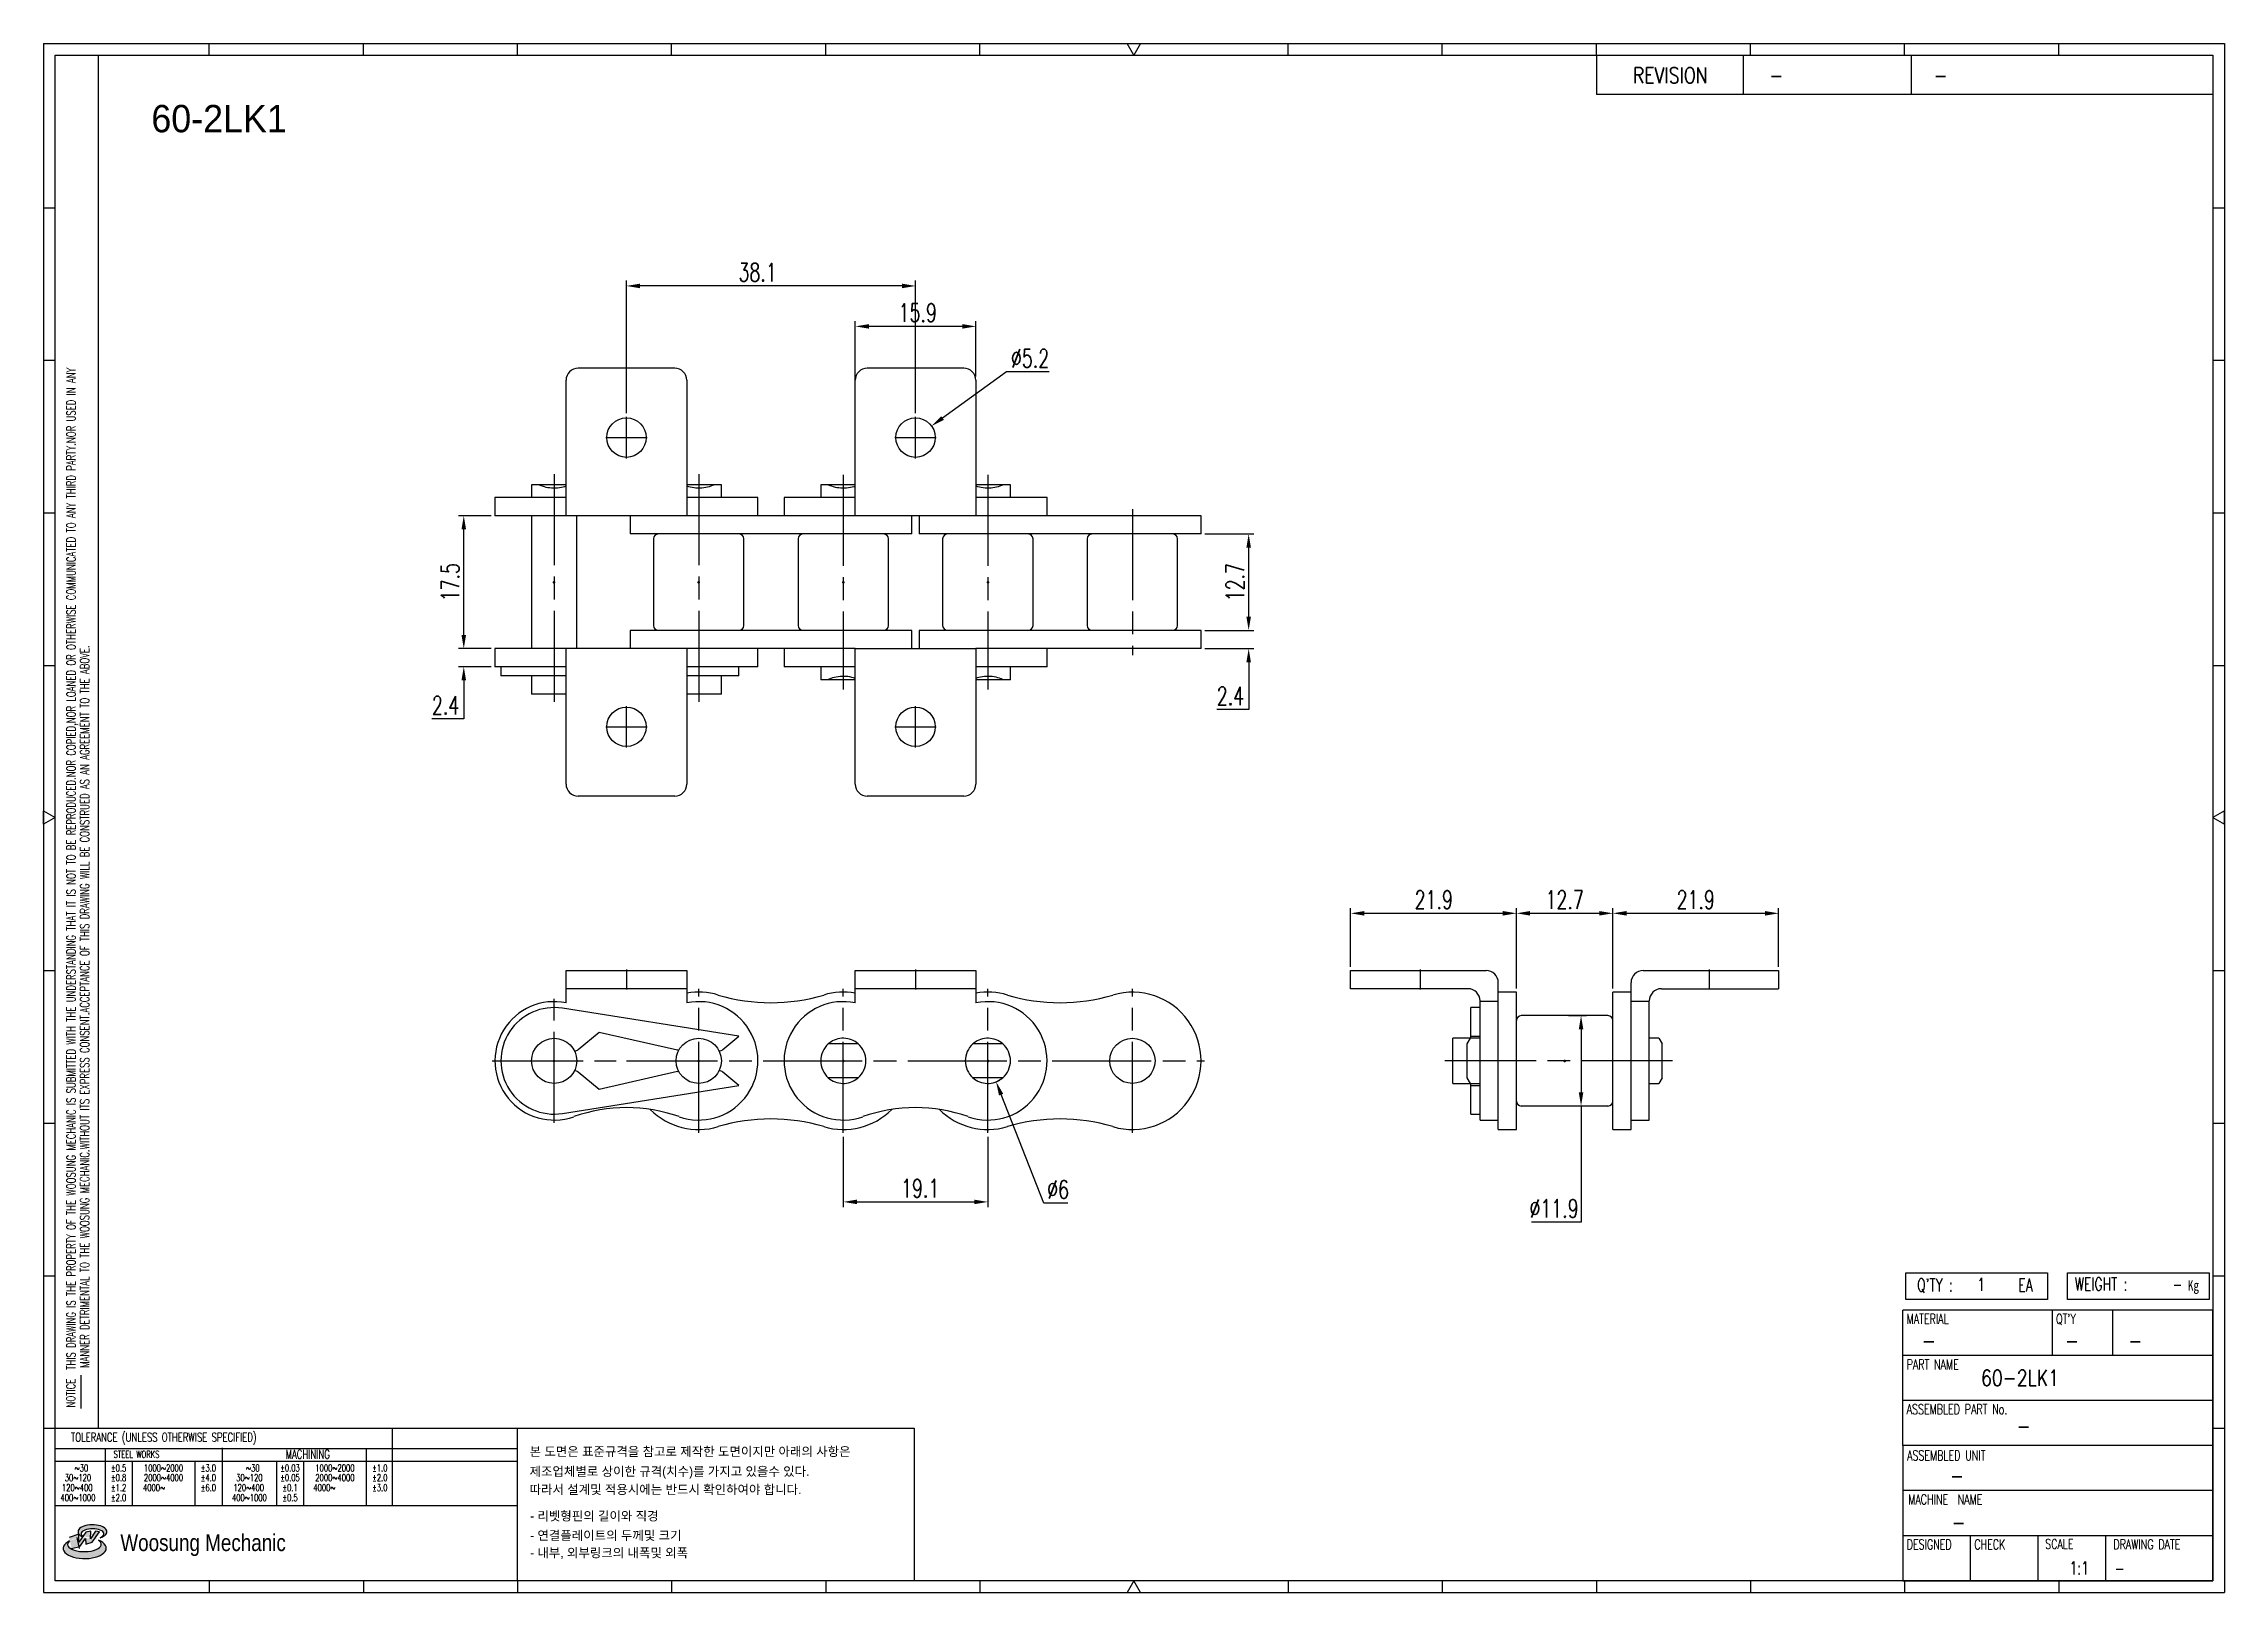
# Model space of a CAD drawing. Header units: millimetres. Extents: x 849 to 1136, y 59 to 263.
import ezdxf
from ezdxf.enums import TextEntityAlignment as Align

# ---------------------------------------------------------------- set-up
doc = ezdxf.new("R2010")
doc.units = ezdxf.units.MM
doc.linetypes.add('AM_ISO08W050', pattern=[18, 12, -1.5, 3, -1.5])
doc.layers.get('Defpoints').update_dxf_attribs({"color": 80})
doc.layers.add('2d ConnectionPoints', color=7, linetype='Continuous', lineweight=50)
doc.layers.add('CL1', color=140, linetype='AM_ISO08W050', lineweight=25)
for name, color, linetype in [('S-DIM', 7, 'Continuous'), ('TITLE', 7, 'Continuous'), ('도면레이아웃', 7, 'Continuous')]:
    doc.layers.add(name, color=color, linetype=linetype)
doc.styles.add('HAN', font='ROMANS.shx', dxfattribs={"width": 0.7, "bigfont": 'whgtxt.shx'})
doc.styles.add('HKD_ST2', font='romans.shx', dxfattribs={"width": 0.7, "height": 4, "bigfont": '@extfont2.shx'})
doc.styles.add('HSG', font='SIMPLEX.shx', dxfattribs={"width": 0.7, "bigfont": 'HSG.shx'})
doc.styles.add('MtXpl_', font='Gulim.ttf')
doc.styles.add('SLDTEXTSTYLE4', font='arial.ttf', dxfattribs={"width": 0.8})
doc.dimstyles.new('AP1', dxfattribs={"dimtxt": 2.4, "dimasz": 1.8, "dimexe": 0.7, "dimexo": 0.5, "dimgap": 0.6, "dimtad": 1, "dimtoh": 1, "dimdec": 1, "dimrnd": 0.01, "dimzin": 9, "dimdsep": 46, "dimtxsty": 'HSG', "dimcen": 0, "dimclrd": 251, "dimclre": 251, "dimclrt": 60, "dimazin": 2, "dimtp": 1, "dimtm": 1, "dimtfac": 0.5, "dimtdec": 1, "dimtofl": 0, "dimtmove": 0, "dimatfit": 3, "dimfxl": 0, "dimtvp": 1, "dimtolj": 2, "dimlwd": -1, "dimlwe": -1, "dimarcsym": 0})

# ---------------------------------------------------------------- blocks, each defined once
blk = doc.blocks.new('MAST')
at = {"layer": '도면레이아웃'}
h = blk.add_hatch(color=10, dxfattribs=at)
h.paths.add_polyline_path([(1.544, 35.177), (1.554, 34.966), (1.779, 35.034), (2.054, 35.422), (1.908, 35.446), (1.728, 35.167), (1.741, 35.439), (1.547, 35.405), (1.292, 35.041), (1.295, 35.33), (0.943, 35.208), (1.03, 34.8), (1.336, 34.885)])
edge = h.paths.add_edge_path()
edge.add_ellipse((1.795, 35.421), major_axis=(-0.53, 0), ratio=0.487785, start_angle=122.36065, end_angle=403.39574)
edge.add_line((1.411, 35.244), (1.419, 35.261))
edge.add_ellipse((1.798, 35.344), major_axis=(-0.423, 0), ratio=0.444396, start_angle=131.58977, end_angle=386.19408, ccw=False)
edge = h.paths.add_edge_path()
edge.add_ellipse((1.512, 34.815), major_axis=(-0.793, 0), ratio=0.480113, start_angle=314.67633, end_angle=590.85213)
edge.add_ellipse((1.501, 34.958), major_axis=(-0.62, 0), ratio=0.43311, start_angle=331.7024, end_angle=574.42495, ccw=False)
at = {"color": 140}
for p, q in [((0, 90.118), (80.15, 90.118)), ((0, 90.118), (0, 33.191)), ((80.15, 90.118), (80.15, 33.191)), ((57.068, 89.693), (57.068, 88.246)), ((62.47, 89.693), (62.47, 88.246)), ((68.635, 89.693), (68.635, 88.246)), ((79.725, 88.246), (57.068, 88.246)), ((68.449, 43.961), (68.449, 44.936)), ((68.449, 44.936), (73.654, 44.936)), ((73.654, 44.936), (73.654, 43.961)), ((74.39, 43.961), (74.39, 44.936)), ((74.39, 44.936), (79.595, 44.936)), ((79.595, 44.936), (79.595, 43.961)), ((68.336, 38.59), (68.336, 43.563)), ((79.725, 43.563), (68.336, 43.563)), ((73.654, 43.961), (68.449, 43.961)), ((73.827, 43.563), (73.827, 41.905)), ((79.595, 43.961), (74.39, 43.961)), ((76.037, 43.563), (76.037, 41.905)), ((79.725, 38.59), (79.725, 43.563)), ((79.725, 41.905), (68.336, 41.905)), ((79.725, 40.248), (68.336, 40.248)), ((68.336, 38.59), (68.336, 33.616)), ((79.725, 38.59), (68.336, 38.59)), ((79.725, 33.616), (79.725, 38.59)), ((79.725, 36.932), (68.336, 36.932)), ((79.725, 35.274), (68.336, 35.274)), ((70.822, 33.616), (70.822, 35.274)), ((73.309, 33.616), (73.309, 35.274)), ((75.796, 33.616), (75.796, 35.274)), ((0, 33.191), (80.15, 33.191)), ((68.336, 33.616), (79.725, 33.616))]:
    blk.add_line(p, q, dxfattribs=at)
for p, q in [((6.089, 89.693), (6.089, 90.118)), ((11.753, 89.693), (11.753, 90.118)), ((17.418, 89.693), (17.418, 90.118)), ((23.082, 89.693), (23.082, 90.118)), ((28.746, 89.693), (28.746, 90.118)), ((34.411, 89.693), (34.411, 90.118)), ((45.739, 89.693), (45.739, 90.118)), ((51.404, 89.693), (51.404, 90.118)), ((57.068, 89.693), (57.068, 90.118)), ((62.732, 89.693), (62.732, 90.118)), ((68.397, 89.693), (68.397, 90.118)), ((74.061, 89.693), (74.061, 90.118)), ((0, 84.085), (0.425, 84.085)), ((79.725, 84.085), (80.15, 84.085)), ((0, 78.478), (0.425, 78.478)), ((79.725, 78.478), (80.15, 78.478)), ((0, 72.87), (0.425, 72.87)), ((79.725, 72.87), (80.15, 72.87)), ((0, 67.262), (0.425, 67.262)), ((79.725, 67.262), (80.15, 67.262)), ((0, 56.047), (0.425, 56.047)), ((79.725, 56.047), (80.15, 56.047)), ((0, 50.439), (0.425, 50.439)), ((79.725, 50.439), (80.15, 50.439)), ((0, 44.832), (0.425, 44.832)), ((79.725, 44.832), (80.15, 44.832)), ((1.377, 39.947), (1.377, 41.174)), ((0, 39.224), (0.425, 39.224)), ((79.725, 39.224), (80.15, 39.224)), ((6.089, 33.616), (6.089, 33.191)), ((11.753, 33.616), (11.753, 33.191)), ((17.418, 33.616), (17.418, 33.191)), ((23.082, 33.616), (23.082, 33.191)), ((28.746, 33.616), (28.746, 33.191)), ((34.411, 33.616), (34.411, 33.191)), ((45.739, 33.616), (45.739, 33.191)), ((51.404, 33.616), (51.404, 33.191)), ((57.068, 33.616), (57.068, 33.191)), ((62.732, 33.616), (62.732, 33.191)), ((68.397, 33.616), (68.397, 33.191)), ((74.061, 33.616), (74.061, 33.191))]:
    blk.add_line(p, q)
at = {"color": 2}
for p, q in [((2.017, 39.224), (2.017, 89.693)), ((0.425, 39.224), (17.418, 39.224)), ((0.425, 38.487), (17.418, 38.487)), ((2.257, 38.487), (2.257, 36.382)), ((6.557, 38.5), (6.557, 36.382)), ((11.857, 38.487), (11.857, 36.382)), ((12.816, 39.224), (12.816, 36.382)), ((17.418, 33.616), (17.418, 39.224)), ((0.425, 38.012), (17.418, 38.012)), ((3.257, 38.012), (3.257, 36.382)), ((5.557, 38.012), (5.557, 36.382)), ((8.557, 38.012), (8.557, 36.382)), ((9.557, 38.026), (9.557, 36.382)), ((0.425, 36.382), (17.418, 36.382))]:
    blk.add_line(p, q, dxfattribs=at)
for points in [[(40.075, 89.693), (39.83, 90.118), (40.32, 90.118)], [(0.425, 61.679), (0, 61.433), (0, 61.924)], [(79.725, 61.679), (80.15, 61.433), (80.15, 61.924)], [(40.075, 33.616), (39.83, 33.191), (40.32, 33.191)]]:
    blk.add_lwpolyline(points, close=True)
at = {"color": 140}
blk.add_lwpolyline([(0.425, 89.693), (79.725, 89.693), (79.725, 33.616), (0.425, 33.616)], close=True, dxfattribs=at)
at = {"layer": '도면레이아웃'}
for p, q in [((1.295, 35.33), (0.943, 35.208)), ((1.547, 35.405), (1.292, 35.041)), ((1.292, 35.041), (1.295, 35.33)), ((1.741, 35.439), (1.547, 35.405)), ((1.908, 35.446), (1.728, 35.167)), ((1.728, 35.167), (1.741, 35.439)), ((1.779, 35.034), (2.054, 35.422)), ((2.054, 35.422), (1.908, 35.446)), ((1.03, 34.8), (1.336, 34.885)), ((1.224, 35.208), (1.311, 34.8)), ((1.224, 35.208), (1.224, 35.208)), ((1.336, 34.885), (1.544, 35.177)), ((1.419, 35.261), (1.411, 35.244)), ((1.544, 35.177), (1.554, 34.966)), ((1.554, 34.966), (1.779, 35.034))]:
    blk.add_line(p, q, dxfattribs=at)
for centre, major_axis, ratio, start_param, end_param in [((1.795, 35.421), (-0.53, 0), 0.487785, 2.135596, 7.040584), ((1.798, 35.344), (-0.423, 0), 0.444396, 2.296675, 6.740358), ((1.512, 34.815), (-0.793, 0), 0.480113, 5.492138, 10.312315), ((1.501, 34.958), (-0.62, 0), 0.43311, 5.789299, 10.025607)]:
    blk.add_ellipse(centre, major_axis=major_axis, ratio=ratio, start_param=start_param, end_param=end_param, dxfattribs=at)
for s, height, style, width, p in [('REVISION', 0.5806, 'HAN', 0.8, (58.415, 88.664)), ('-', 0.581, 'HAN', 0.8, (63.426, 88.664)), ('-', 0.581, 'HAN', 0.8, (69.468, 88.664)), ("Q'TY : ", 0.4746, 'HKD_ST2', 0.7, (68.857, 44.253)), ('1', 0.475, 'HKD_ST2', 0.7, (71.071, 44.275)), ('EA', 0.4746, 'HKD_ST2', 0.7, (72.578, 44.253)), ('WEIGHT : ', 0.4746, 'HKD_ST2', 0.7, (74.65, 44.286)), ('-', 0.581, 'HAN', 0.8, (69.029, 42.157)), ('-', 0.581, 'HAN', 0.8, (74.289, 42.157)), ('-', 0.581, 'HAN', 0.8, (76.623, 42.157)), ('-', 0.581, 'HAN', 0.8, (72.515, 39.013)), ('-', 0.581, 'HAN', 0.8, (70.067, 37.189)), ('-', 0.581, 'HAN', 0.8, (70.126, 35.48)), ('1:1', 0.4746, 'HKD_ST2', 0.7, (74.458, 33.848)), ('-', 0.475, 'HKD_ST2', 0.7, (76.112, 33.837))]:
    blk.add_text(s, height=height, dxfattribs=dict(style=style, width=width)).set_placement(p)
at = {"color": 6, "style": 'HKD_ST2', "width": 0.7}
for s, p in [(' THIS DRAWING IS THE PROPERTY OF THE WOOSUNG MECHANIC IS SUBMITTED WITH THE UNDERSTANDING THAT IT IS NOT TO BE REPRODUCED.NOR COPIED,NOR LOANED OR OTHERWISE COMMUNICATED TO ANY THIRD PARTY.NOR USED IN ANY', (1.173, 41.217)), ('MANNER DETRIMENTAL TO THE WOOSUNG MECHANIC.WITHOUT ITS EXPRESS CONSENT.ACCEPTANCE OF THIS DRAWING WILL BE CONSTRUED AS AN AGREEMENT TO THE ABOVE.', (1.672, 41.447))]:
    blk.add_text(s, height=0.326266, rotation=90, dxfattribs=at).set_placement(p)
at = {"style": 'HKD_ST2', "width": 0.7}
blk.add_text('-', height=0.475, dxfattribs=at).set_placement((78.613, 44.286), align=Align.RIGHT)
at = {"color": 254, "style": 'HKD_ST2', "width": 0.7}
for s, height, p in [('MATERIAL', 0.3651, (68.474, 43.425)), ("QT'Y", 0.3651, (73.965, 43.425)), ('PART NAME', 0.3651, (68.474, 41.756)), ('ASSEMBLED PART No.', 0.36511, (68.474, 40.109)), ('ASSEMBLED UNIT', 0.36511, (68.49, 38.408)), ('MACHINE  NAME', 0.36511, (68.532, 36.794)), ('DESIGNED', 0.3651, (68.474, 35.136)), ('CHECK', 0.3651, (70.961, 35.136)), ('SCALE', 0.3651, (73.566, 35.153)), ('DRAWING DATE', 0.36511, (76.071, 35.141))]:
    blk.add_text(s, height=height, dxfattribs=at).set_placement(p, align=Align.TOP_LEFT)
at = {"style": 'HKD_ST2', "width": 0.7}
blk.add_text('NOTICE', height=0.3263, rotation=90, dxfattribs=at).set_placement((1.163, 39.988))
blk.add_text('TOLERANCE (UNLESS OTHERWISE SPECIFIED)', height=0.32627, dxfattribs=at).set_placement((4.417, 38.896), align=Align.MIDDLE_CENTER)
at = {"color": 4, "style": 'HKD_ST2', "width": 0.7}
for s, height, p in [('%%12630', 0.261, (1.389, 37.762)), ('1000%%1262000', 0.26101, (4.407, 37.762)), ('%%12630', 0.261, (7.689, 37.762)), ('1000%%1262000', 0.26101, (10.707, 37.762)), ('120%%126400', 0.26101, (1.237, 37.045)), ('30%%126120', 0.261, (1.263, 37.411)), ('4000%%126', 0.261, (4.061, 37.045)), ('2000%%1264000', 0.26101, (4.407, 37.411)), ('120%%126400', 0.26101, (7.537, 37.045)), ('30%%126120', 0.261, (7.563, 37.411)), ('4000%%126', 0.261, (10.321, 37.045)), ('2000%%1264000', 0.26101, (10.707, 37.411)), ('400%%1261000', 0.26101, (1.263, 36.67)), ('400%%1261000', 0.26101, (7.563, 36.67))]:
    blk.add_text(s, height=height, dxfattribs=at).set_placement(p, align=Align.MIDDLE_CENTER)
for s, height, p in [('%%P0.5', 0.261, (2.757, 37.762)), ('STEEL WORKS', 0.26101, (3.416, 38.268)), ('%%P3.0', 0.261, (6.057, 37.762)), ('%%P0.03', 0.261, (9.057, 37.762)), ('MACHINING', 0.3263, (9.707, 38.27)), ('%%P1.0', 0.261, (12.357, 37.762)), ('%%P0.8', 0.261, (2.757, 37.411)), ('%%P1.2', 0.261, (2.757, 37.045)), ('%%P4.0', 0.261, (6.057, 37.411)), ('%%P6.0', 0.261, (6.057, 37.045)), ('%%P0.05', 0.261, (9.057, 37.411)), ('%%P0.1', 0.261, (9.057, 37.045)), ('%%P2.0', 0.261, (12.357, 37.411)), ('%%P3.0', 0.261, (12.357, 37.045)), ('%%P2.0', 0.261, (2.757, 36.67)), ('%%P0.5', 0.261, (9.057, 36.67))]:
    blk.add_text(s, height=height, dxfattribs=at).set_placement(p, align=Align.MIDDLE)
at = {"color": 1, "style": 'SLDTEXTSTYLE4', "width": 0.8}
blk.add_text('Woosung Mechanic', height=0.61957, dxfattribs=at).set_placement((2.822, 34.711))
at = {"layer": 'TITLE', "width": 0.8}
blk.add_text('Kg', height=0.3789, dxfattribs=at).set_placement((78.807, 44.286))
blk = doc.blocks.new('*D2')
at = {"layer": 'Defpoints', "color": 0, "transparency": 16777216}
for p in [(1001.28, 185.54), (1007.55, 185.54), (1001.28, 183.14)]:
    blk.add_point(p, dxfattribs=at)
at = {"layer": 'S-DIM', "color": 251, "linetype": 'ByBlock', "transparency": 16777216}
for p, q in [((1007.55, 187.34), (1007.55, 189.14)), ((1001.78, 185.54), (1008.25, 185.54)), ((1001.78, 183.14), (1008.25, 183.14)), ((1007.55, 181.34), (1007.55, 175.1)), ((1007.55, 175.1), (1003.35, 175.1))]:
    blk.add_line(p, q, dxfattribs=at)
at = {"layer": 'S-DIM', "color": 251, "transparency": 16777216}
for points in [[(1007.25, 187.34), (1007.85, 187.34), (1007.55, 185.54)], [(1007.25, 181.34), (1007.85, 181.34), (1007.55, 183.14)]]:
    blk.add_solid(points, dxfattribs=at)
at = {"layer": 'S-DIM', "color": 60, "transparency": 16777216, "insert": (1005.15, 176.9), "char_height": 2.4, "attachment_point": 5, "style": 'HSG'}
blk.add_mtext('\\A2;2.4', dxfattribs=at)
blk = doc.blocks.new('*D3')
at = {"layer": 'Defpoints', "color": 0, "transparency": 16777216}
for p in [(1001.28, 198.24), (1007.55, 198.24), (1001.28, 185.54)]:
    blk.add_point(p, dxfattribs=at)
at = {"layer": 'S-DIM', "color": 251, "linetype": 'ByBlock', "transparency": 16777216}
for p, q in [((1001.78, 198.24), (1008.25, 198.24)), ((1007.55, 187.34), (1007.55, 196.44)), ((1001.78, 185.54), (1008.25, 185.54))]:
    blk.add_line(p, q, dxfattribs=at)
at = {"layer": 'S-DIM', "color": 251, "transparency": 16777216}
for points in [[(1007.25, 196.44), (1007.85, 196.44), (1007.55, 198.24)], [(1007.25, 187.34), (1007.85, 187.34), (1007.55, 185.54)]]:
    blk.add_solid(points, dxfattribs=at)
at = {"layer": 'S-DIM', "color": 60, "transparency": 16777216, "insert": (1005.75, 191.89), "char_height": 2.4, "attachment_point": 5, "rotation": 90, "style": 'HSG'}
blk.add_mtext('\\A2;12.7', dxfattribs=at)
blk = doc.blocks.new('*D4')
at = {"layer": 'Defpoints', "color": 0, "transparency": 16777216}
for p in [(925.55, 230.93), (925.55, 213.67), (963.65, 213.67)]:
    blk.add_point(p, dxfattribs=at)
at = {"layer": 'S-DIM', "color": 251, "linetype": 'ByBlock', "transparency": 16777216}
for p, q in [((925.55, 214.17), (925.55, 231.63)), ((961.85, 230.93), (927.35, 230.93)), ((963.65, 214.17), (963.65, 231.63))]:
    blk.add_line(p, q, dxfattribs=at)
at = {"layer": 'S-DIM', "color": 251, "transparency": 16777216}
for points in [[(927.35, 231.23), (927.35, 230.63), (925.55, 230.93)], [(961.85, 231.23), (961.85, 230.63), (963.65, 230.93)]]:
    blk.add_solid(points, dxfattribs=at)
at = {"layer": 'S-DIM', "color": 60, "transparency": 16777216, "insert": (942.84, 232.73), "char_height": 2.4, "attachment_point": 5, "style": 'HSG'}
blk.add_mtext('\\A2;38.1', dxfattribs=at)
blk = doc.blocks.new('*D5')
at = {"layer": 'Defpoints', "color": 0, "transparency": 16777216}
for p in [(955.7, 225.6), (971.6, 218.5), (955.7, 217.59)]:
    blk.add_point(p, dxfattribs=at)
at = {"layer": 'S-DIM', "color": 251, "linetype": 'ByBlock', "transparency": 16777216}
for p, q in [((955.7, 218.09), (955.7, 226.3)), ((969.8, 225.6), (957.5, 225.6)), ((971.6, 219), (971.6, 226.3))]:
    blk.add_line(p, q, dxfattribs=at)
at = {"layer": 'S-DIM', "color": 251, "transparency": 16777216}
for points in [[(957.5, 225.9), (957.5, 225.3), (955.7, 225.6)], [(969.8, 225.9), (969.8, 225.3), (971.6, 225.6)]]:
    blk.add_solid(points, dxfattribs=at)
at = {"layer": 'S-DIM', "color": 60, "transparency": 16777216, "insert": (963.94, 227.4), "char_height": 2.4, "attachment_point": 5, "style": 'HSG'}
blk.add_mtext('\\A2;15.9', dxfattribs=at)
blk = doc.blocks.new('*D6')
at = {"layer": 'Defpoints', "color": 0, "transparency": 16777216}
for p in [(965.76, 212.47), (961.54, 209.42)]:
    blk.add_point(p, dxfattribs=at)
at = {"layer": 'S-DIM', "color": 251, "linetype": 'ByBlock', "transparency": 16777216}
for p, q in [((975.62, 219.59), (967.22, 213.52)), ((981.26, 219.59), (975.62, 219.59))]:
    blk.add_line(p, q, dxfattribs=at)
at = {"layer": 'S-DIM', "color": 251, "transparency": 16777216}
blk.add_solid([(967.04, 213.76), (967.39, 213.28), (965.76, 212.47)], dxfattribs=at)
at = {"layer": 'S-DIM', "color": 60, "transparency": 16777216, "insert": (978.74, 221.39), "char_height": 2.4, "attachment_point": 5, "style": 'HSG'}
blk.add_mtext('\\A2;∅5.2', dxfattribs=at)
blk = doc.blocks.new('*D7')
at = {"layer": 'Defpoints', "color": 0, "transparency": 16777216}
for p in [(904.12, 183.14), (908.23, 183.14), (908.23, 180.74)]:
    blk.add_point(p, dxfattribs=at)
at = {"layer": 'S-DIM', "color": 251, "linetype": 'ByBlock', "transparency": 16777216}
for p, q in [((904.12, 184.94), (904.12, 186.74)), ((907.73, 183.14), (903.42, 183.14)), ((907.73, 180.74), (903.42, 180.74)), ((904.12, 178.94), (904.12, 173.87)), ((904.12, 173.87), (899.92, 173.87))]:
    blk.add_line(p, q, dxfattribs=at)
at = {"layer": 'S-DIM', "color": 251, "transparency": 16777216}
for points in [[(903.82, 184.94), (904.42, 184.94), (904.12, 183.14)], [(903.82, 178.94), (904.42, 178.94), (904.12, 180.74)]]:
    blk.add_solid(points, dxfattribs=at)
at = {"layer": 'S-DIM', "color": 60, "transparency": 16777216, "insert": (901.72, 175.67), "char_height": 2.4, "attachment_point": 5, "style": 'HSG'}
blk.add_mtext('\\A2;2.4', dxfattribs=at)
blk = doc.blocks.new('*D8')
at = {"layer": 'Defpoints', "color": 0, "transparency": 16777216}
for p in [(904.12, 200.64), (908.23, 200.64), (908.23, 183.14)]:
    blk.add_point(p, dxfattribs=at)
at = {"layer": 'S-DIM', "color": 251, "linetype": 'ByBlock', "transparency": 16777216}
for p, q in [((907.73, 200.64), (903.42, 200.64)), ((904.12, 184.94), (904.12, 198.84)), ((907.73, 183.14), (903.42, 183.14))]:
    blk.add_line(p, q, dxfattribs=at)
at = {"layer": 'S-DIM', "color": 251, "transparency": 16777216}
for points in [[(903.82, 198.84), (904.42, 198.84), (904.12, 200.64)], [(903.82, 184.94), (904.42, 184.94), (904.12, 183.14)]]:
    blk.add_solid(points, dxfattribs=at)
at = {"layer": 'S-DIM', "color": 60, "transparency": 16777216, "insert": (902.32, 191.89), "char_height": 2.4, "attachment_point": 5, "rotation": 90, "style": 'HSG'}
blk.add_mtext('\\A2;17.5', dxfattribs=at)
blk = doc.blocks.new('*D9')
at = {"layer": 'Defpoints', "color": 0, "transparency": 16777216}
for p in [(954.13, 119.31), (973.18, 119.31), (973.18, 110.22)]:
    blk.add_point(p, dxfattribs=at)
at = {"layer": 'S-DIM', "color": 251, "linetype": 'ByBlock', "transparency": 16777216}
for p, q in [((954.13, 118.81), (954.13, 109.52)), ((973.18, 118.81), (973.18, 109.52)), ((955.93, 110.22), (971.38, 110.22))]:
    blk.add_line(p, q, dxfattribs=at)
at = {"layer": 'S-DIM', "color": 251, "transparency": 16777216}
for points in [[(955.93, 110.52), (955.93, 109.92), (954.13, 110.22)], [(971.38, 110.52), (971.38, 109.92), (973.18, 110.22)]]:
    blk.add_solid(points, dxfattribs=at)
at = {"layer": 'S-DIM', "color": 60, "transparency": 16777216, "insert": (964.26, 112.02), "char_height": 2.4, "attachment_point": 5, "style": 'HSG'}
blk.add_mtext('\\A2;19.1', dxfattribs=at)
blk = doc.blocks.new('*D10')
at = {"layer": 'Defpoints', "color": 0, "transparency": 16777216}
for p in [(972.08, 131.59), (974.27, 126.04)]:
    blk.add_point(p, dxfattribs=at)
at = {"layer": 'S-DIM', "color": 251, "linetype": 'ByBlock', "transparency": 16777216}
for p, q in [((980.55, 110.06), (974.93, 124.36)), ((983.71, 110.06), (980.55, 110.06))]:
    blk.add_line(p, q, dxfattribs=at)
blk.add_arc((973.18, 128.81), 2.98, 278.0226, 301.7962, dxfattribs=at)
at = {"layer": 'S-DIM', "color": 251, "transparency": 16777216}
blk.add_solid([(975.21, 124.47), (974.65, 124.25), (974.27, 126.04)], dxfattribs=at)
at = {"layer": 'S-DIM', "color": 60, "transparency": 16777216, "insert": (982.43, 111.86), "char_height": 2.4, "attachment_point": 5, "style": 'HSG'}
blk.add_mtext('\\A2;∅6', dxfattribs=at)
blk = doc.blocks.new('*D11')
at = {"layer": 'Defpoints', "color": 0, "transparency": 16777216}
for p in [(1042.84, 148.25), (1020.99, 140.71), (1042.84, 137.86)]:
    blk.add_point(p, dxfattribs=at)
at = {"layer": 'S-DIM', "color": 251, "linetype": 'ByBlock', "transparency": 16777216}
for p, q in [((1020.99, 141.21), (1020.99, 148.95)), ((1022.79, 148.25), (1041.04, 148.25)), ((1042.84, 138.36), (1042.84, 148.95))]:
    blk.add_line(p, q, dxfattribs=at)
at = {"layer": 'S-DIM', "color": 251, "transparency": 16777216}
for points in [[(1022.79, 148.55), (1022.79, 147.95), (1020.99, 148.25)], [(1041.04, 148.55), (1041.04, 147.95), (1042.84, 148.25)]]:
    blk.add_solid(points, dxfattribs=at)
at = {"layer": 'S-DIM', "color": 60, "transparency": 16777216, "insert": (1031.94, 150.05), "char_height": 2.4, "attachment_point": 5, "style": 'HSG'}
blk.add_mtext('\\A2;21.9', dxfattribs=at)
blk = doc.blocks.new('*D12')
at = {"layer": 'Defpoints', "color": 0, "transparency": 16777216}
for p in [(1055.54, 148.25), (1042.84, 137.86), (1055.54, 137.86)]:
    blk.add_point(p, dxfattribs=at)
at = {"layer": 'S-DIM', "color": 251, "linetype": 'ByBlock', "transparency": 16777216}
for p, q in [((1042.84, 138.36), (1042.84, 148.95)), ((1044.64, 148.25), (1053.74, 148.25)), ((1055.54, 138.36), (1055.54, 148.95))]:
    blk.add_line(p, q, dxfattribs=at)
at = {"layer": 'S-DIM', "color": 251, "transparency": 16777216}
for points in [[(1044.64, 148.55), (1044.64, 147.95), (1042.84, 148.25)], [(1053.74, 148.55), (1053.74, 147.95), (1055.54, 148.25)]]:
    blk.add_solid(points, dxfattribs=at)
at = {"layer": 'S-DIM', "color": 60, "transparency": 16777216, "insert": (1049.19, 150.05), "char_height": 2.4, "attachment_point": 5, "style": 'HSG'}
blk.add_mtext('\\A2;12.7', dxfattribs=at)
blk = doc.blocks.new('*D13')
at = {"layer": 'Defpoints', "color": 0, "transparency": 16777216}
for p in [(1077.39, 148.25), (1077.39, 140.71), (1055.54, 137.86)]:
    blk.add_point(p, dxfattribs=at)
at = {"layer": 'S-DIM', "color": 251, "linetype": 'ByBlock', "transparency": 16777216}
for p, q in [((1055.54, 138.36), (1055.54, 148.95)), ((1057.34, 148.25), (1075.59, 148.25)), ((1077.39, 141.21), (1077.39, 148.95))]:
    blk.add_line(p, q, dxfattribs=at)
at = {"layer": 'S-DIM', "color": 251, "transparency": 16777216}
for points in [[(1057.34, 148.55), (1057.34, 147.95), (1055.54, 148.25)], [(1075.59, 148.55), (1075.59, 147.95), (1077.39, 148.25)]]:
    blk.add_solid(points, dxfattribs=at)
at = {"layer": 'S-DIM', "color": 60, "transparency": 16777216, "insert": (1066.46, 150.05), "char_height": 2.4, "attachment_point": 5, "style": 'HSG'}
blk.add_mtext('\\A2;21.9', dxfattribs=at)
blk = doc.blocks.new('*D14')
at = {"layer": 'Defpoints', "color": 0, "transparency": 16777216}
for p in [(1049.19, 134.77), (1049.19, 122.86), (1051.35, 122.86)]:
    blk.add_point(p, dxfattribs=at)
at = {"layer": 'S-DIM', "color": 251, "linetype": 'ByBlock', "transparency": 16777216}
for p, q in [((1049.69, 134.77), (1052.05, 134.77)), ((1051.35, 132.97), (1051.35, 124.66)), ((1049.69, 122.86), (1052.05, 122.86)), ((1051.35, 122.86), (1051.35, 107.55)), ((1051.35, 107.55), (1044.83, 107.55))]:
    blk.add_line(p, q, dxfattribs=at)
at = {"layer": 'S-DIM', "color": 251, "transparency": 16777216}
for points in [[(1051.05, 132.97), (1051.65, 132.97), (1051.35, 134.77)], [(1051.05, 124.66), (1051.65, 124.66), (1051.35, 122.86)]]:
    blk.add_solid(points, dxfattribs=at)
at = {"layer": 'S-DIM', "color": 60, "transparency": 16777216, "insert": (1047.79, 109.35), "char_height": 2.4, "attachment_point": 5, "style": 'HSG'}
blk.add_mtext('\\A2;%%c11.9', dxfattribs=at)

msp = doc.modelspace()

# ---------------------------------------------------------------- linework, layer by layer
for p, q in [((917.6, 200.64), (917.6, 218.5)), ((931.91, 220.09), (919.19, 220.09)), ((933.5, 218.5), (933.5, 200.64)), ((955.7, 200.64), (955.7, 218.5)), ((970.01, 220.09), (957.29, 220.09)), ((971.6, 218.5), (971.6, 200.64)), ((917.6, 204.74), (913.05, 204.74)), ((913.05, 204.74), (913.05, 203.04)), ((914.05, 204.74), (914.26, 204.65)), ((914.26, 204.65), (914.47, 204.57)), ((914.47, 204.57), (914.7, 204.49)), ((914.7, 204.49), (914.94, 204.43)), ((914.94, 204.43), (915.18, 204.38)), ((915.18, 204.38), (915.44, 204.35)), ((915.44, 204.35), (915.69, 204.33)), ((915.69, 204.33), (915.95, 204.32)), ((915.95, 204.32), (916.21, 204.32)), ((916.21, 204.32), (916.47, 204.33)), ((916.47, 204.33), (916.73, 204.36)), ((916.73, 204.36), (916.98, 204.4)), ((916.98, 204.4), (917.22, 204.46)), ((917.22, 204.46), (917.45, 204.52)), ((917.45, 204.52), (917.6, 204.57)), ((938.06, 204.74), (933.5, 204.74)), ((933.5, 204.57), (933.73, 204.5)), ((933.73, 204.5), (933.96, 204.44)), ((933.96, 204.44), (934.21, 204.39)), ((934.21, 204.39), (934.46, 204.35)), ((934.46, 204.35), (934.72, 204.33)), ((934.72, 204.33), (934.98, 204.32)), ((934.98, 204.32), (935.24, 204.32)), ((935.24, 204.32), (935.5, 204.33)), ((935.5, 204.33), (935.75, 204.36)), ((935.75, 204.36), (936, 204.4)), ((936, 204.4), (936.24, 204.45)), ((936.24, 204.45), (936.48, 204.52)), ((936.48, 204.52), (936.7, 204.59)), ((936.7, 204.59), (936.91, 204.68)), ((936.91, 204.68), (937.05, 204.74)), ((938.06, 203.04), (938.06, 204.74)), ((955.7, 204.74), (951.15, 204.74)), ((951.15, 204.74), (951.15, 203.04)), ((952.15, 204.74), (952.36, 204.65)), ((952.36, 204.65), (952.57, 204.57)), ((952.57, 204.57), (952.8, 204.49)), ((952.8, 204.49), (953.04, 204.43)), ((953.04, 204.43), (953.28, 204.38)), ((953.28, 204.38), (953.54, 204.35)), ((953.54, 204.35), (953.79, 204.33)), ((953.79, 204.33), (954.05, 204.32)), ((954.05, 204.32), (954.31, 204.32)), ((954.31, 204.32), (954.57, 204.33)), ((954.57, 204.33), (954.83, 204.36)), ((954.83, 204.36), (955.08, 204.4)), ((955.08, 204.4), (955.32, 204.46)), ((955.32, 204.46), (955.55, 204.52)), ((955.55, 204.52), (955.7, 204.57)), ((976.16, 204.74), (971.6, 204.74)), ((971.6, 204.57), (971.83, 204.5)), ((971.83, 204.5), (972.06, 204.44)), ((972.06, 204.44), (972.31, 204.39)), ((972.31, 204.39), (972.56, 204.35)), ((972.56, 204.35), (972.82, 204.33)), ((972.82, 204.33), (973.08, 204.32)), ((973.08, 204.32), (973.34, 204.32)), ((973.34, 204.32), (973.6, 204.33)), ((973.6, 204.33), (973.85, 204.36)), ((973.85, 204.36), (974.1, 204.4)), ((974.1, 204.4), (974.34, 204.45)), ((974.34, 204.45), (974.58, 204.52)), ((974.58, 204.52), (974.8, 204.59)), ((974.8, 204.59), (975.01, 204.68)), ((975.01, 204.68), (975.15, 204.74)), ((976.16, 203.04), (976.16, 204.74)), ((917.6, 203.04), (908.23, 203.04)), ((908.23, 203.04), (908.23, 200.64)), ((942.88, 203.04), (933.5, 203.04)), ((942.88, 200.64), (942.88, 203.04)), ((955.7, 203.04), (946.33, 203.04)), ((946.33, 203.04), (946.33, 200.64)), ((980.98, 203.04), (971.6, 203.04)), ((980.98, 200.64), (980.98, 203.04)), ((933.5, 200.64), (908.23, 200.64)), ((913.05, 200.64), (913.05, 183.14)), ((919.01, 183.14), (919.01, 200.64)), ((926.03, 200.64), (926.03, 198.24)), ((955.7, 200.64), (933.5, 200.64)), ((971.6, 200.64), (955.7, 200.64)), ((963.18, 198.24), (963.18, 200.64)), ((964.13, 200.64), (964.13, 198.24)), ((1001.28, 200.64), (971.6, 200.64)), ((1001.28, 198.24), (1001.28, 200.64)), ((963.18, 198.24), (926.03, 198.24)), ((929.12, 197.61), (929.12, 186.18)), ((941.03, 186.18), (941.03, 197.61)), ((948.17, 197.61), (948.17, 186.18)), ((960.08, 186.18), (960.08, 197.61)), ((1001.28, 198.24), (964.13, 198.24)), ((967.22, 197.61), (967.22, 186.18)), ((979.13, 186.18), (979.13, 197.61)), ((986.27, 197.61), (986.27, 186.18)), ((998.18, 186.18), (998.18, 197.61)), ((926.03, 185.54), (926.03, 183.14)), ((963.18, 185.54), (926.03, 185.54)), ((963.18, 183.14), (963.18, 185.54)), ((964.13, 185.54), (964.13, 183.14)), ((1001.28, 185.54), (964.13, 185.54)), ((1001.28, 183.14), (1001.28, 185.54)), ((933.5, 183.14), (908.23, 183.14)), ((908.23, 183.14), (908.23, 180.74)), ((917.6, 165.28), (917.6, 183.14)), ((955.7, 183.14), (933.5, 183.14)), ((933.5, 183.14), (933.5, 165.28)), ((942.88, 180.74), (942.88, 183.14)), ((946.33, 183.14), (946.33, 180.74)), ((955.7, 165.28), (955.7, 183.14)), ((955.7, 183.14), (971.6, 183.14)), ((1001.28, 183.14), (971.6, 183.14)), ((971.6, 183.14), (971.6, 165.28)), ((980.98, 180.74), (980.98, 183.14)), ((917.6, 180.74), (908.23, 180.74)), ((909.01, 180.74), (909.01, 179.54)), ((917.6, 179.54), (909.01, 179.54)), ((913.05, 179.54), (913.05, 177.14)), ((942.88, 180.74), (933.5, 180.74)), ((940.35, 179.54), (933.5, 179.54)), ((938.06, 177.14), (938.06, 179.54)), ((940.35, 179.54), (940.35, 180.74)), ((955.7, 180.74), (946.33, 180.74)), ((951.15, 180.74), (951.15, 179.04)), ((955.7, 179.04), (951.15, 179.04)), ((952.29, 179.11), (952.15, 179.04)), ((952.5, 179.2), (952.29, 179.11)), ((952.72, 179.27), (952.5, 179.2)), ((952.96, 179.34), (952.72, 179.27)), ((953.2, 179.39), (952.96, 179.34)), ((953.45, 179.43), (953.2, 179.39)), ((953.71, 179.46), (953.45, 179.43)), ((953.97, 179.47), (953.71, 179.46)), ((954.23, 179.47), (953.97, 179.47)), ((954.48, 179.46), (954.23, 179.47)), ((954.74, 179.44), (954.48, 179.46)), ((954.99, 179.4), (954.74, 179.44)), ((955.24, 179.35), (954.99, 179.4)), ((955.47, 179.29), (955.24, 179.35)), ((955.7, 179.21), (955.47, 179.29)), ((980.98, 180.74), (971.6, 180.74)), ((971.75, 179.27), (971.6, 179.21)), ((976.16, 179.04), (971.6, 179.04)), ((971.98, 179.33), (971.75, 179.27)), ((972.23, 179.39), (971.98, 179.33)), ((972.48, 179.43), (972.23, 179.39)), ((972.73, 179.46), (972.48, 179.43)), ((972.99, 179.47), (972.73, 179.46)), ((973.25, 179.47), (972.99, 179.47)), ((973.51, 179.46), (973.25, 179.47)), ((973.77, 179.44), (973.51, 179.46)), ((974.02, 179.4), (973.77, 179.44)), ((974.26, 179.36), (974.02, 179.4)), ((974.5, 179.3), (974.26, 179.36)), ((974.73, 179.22), (974.5, 179.3)), ((974.94, 179.14), (974.73, 179.22)), ((975.15, 179.04), (974.94, 179.14)), ((976.16, 179.04), (976.16, 180.74)), ((917.6, 177.14), (913.05, 177.14)), ((938.06, 177.14), (933.5, 177.14)), ((931.91, 163.69), (919.19, 163.69)), ((970.01, 163.69), (957.29, 163.69)), ((917.6, 140.71), (933.5, 140.71)), ((917.6, 136.45), (917.6, 140.71)), ((933.5, 138.31), (917.6, 138.31)), ((933.5, 140.71), (933.5, 136.45)), ((955.7, 140.71), (971.6, 140.71)), ((955.7, 136.45), (955.7, 140.71)), ((971.6, 138.31), (955.7, 138.31)), ((971.6, 140.71), (971.6, 136.45)), ((1020.99, 140.71), (1038.85, 140.71)), ((1020.99, 138.31), (1020.99, 140.71)), ((1036.45, 138.31), (1020.99, 138.31)), ((1040.44, 137.86), (1040.44, 139.12)), ((1057.94, 137.86), (1057.94, 139.12)), ((1059.53, 140.71), (1077.39, 140.71)), ((1061.93, 138.31), (1077.39, 138.31)), ((1077.39, 140.71), (1077.39, 138.31)), ((940.35, 132.07), (917.12, 135.75)), ((1038.04, 135.83), (1036.84, 135.83)), ((1036.84, 131.79), (1036.84, 135.83)), ((1038.04, 121.01), (1038.04, 136.72)), ((1040.44, 136.61), (1038.04, 136.61)), ((1042.84, 137.86), (1040.44, 137.86)), ((1040.44, 119.76), (1040.44, 137.86)), ((1042.84, 119.76), (1042.84, 137.86)), ((1057.94, 137.86), (1055.54, 137.86)), ((1055.54, 119.76), (1055.54, 137.86)), ((1057.94, 119.76), (1057.94, 137.86)), ((1060.34, 136.61), (1057.94, 136.61)), ((1060.34, 121.01), (1060.34, 136.72)), ((919.21, 130.31), (921.94, 132.6)), ((921.94, 132.6), (932.3, 130.24)), ((1054.9, 134.77), (1043.47, 134.77)), ((938.26, 130.31), (940.35, 132.07)), ((952.27, 131.14), (952.15, 131.05)), ((956.1, 131.05), (952.15, 131.05)), ((952.48, 131.29), (952.27, 131.14)), ((952.7, 131.43), (952.48, 131.29)), ((952.93, 131.54), (952.7, 131.43)), ((953.18, 131.64), (952.93, 131.54)), ((953.43, 131.71), (953.18, 131.64)), ((953.68, 131.76), (953.43, 131.71)), ((953.94, 131.79), (953.68, 131.76)), ((954.2, 131.79), (953.94, 131.79)), ((954.46, 131.77), (954.2, 131.79)), ((954.72, 131.73), (954.46, 131.77)), ((954.97, 131.67), (954.72, 131.73)), ((955.21, 131.59), (954.97, 131.67)), ((955.45, 131.48), (955.21, 131.59)), ((955.68, 131.36), (955.45, 131.48)), ((955.89, 131.21), (955.68, 131.36)), ((956.1, 131.05), (955.89, 131.21)), ((971.32, 131.14), (971.2, 131.05)), ((975.15, 131.05), (971.2, 131.05)), ((971.53, 131.29), (971.32, 131.14)), ((971.75, 131.43), (971.53, 131.29)), ((971.98, 131.54), (971.75, 131.43)), ((972.23, 131.64), (971.98, 131.54)), ((972.48, 131.71), (972.23, 131.64)), ((972.73, 131.76), (972.48, 131.71)), ((972.99, 131.79), (972.73, 131.76)), ((973.25, 131.79), (972.99, 131.79)), ((973.51, 131.77), (973.25, 131.79)), ((973.77, 131.73), (973.51, 131.77)), ((974.02, 131.67), (973.77, 131.73)), ((974.26, 131.59), (974.02, 131.67)), ((974.5, 131.48), (974.26, 131.59)), ((974.73, 131.36), (974.5, 131.48)), ((974.94, 131.21), (974.73, 131.36)), ((975.15, 131.05), (974.94, 131.21)), ((1034.44, 125.83), (1034.44, 131.79)), ((1036.77, 131.79), (1034.44, 131.79)), ((1036.34, 131.05), (1036.77, 131.79)), ((1036.34, 126.58), (1036.34, 131.05)), ((1038.04, 131.79), (1036.77, 131.79)), ((1036.84, 132.07), (1038.04, 132.07)), ((1061.61, 131.79), (1060.34, 131.79)), ((1061.61, 131.79), (1062.04, 131.05)), ((1062.04, 126.58), (1062.04, 131.05)), ((921.94, 125.02), (919.21, 127.31)), ((932.3, 127.39), (921.94, 125.02)), ((940.35, 125.56), (938.26, 127.31)), ((952.15, 126.58), (952.36, 126.41)), ((956.1, 126.58), (952.15, 126.58)), ((955.77, 126.33), (955.98, 126.48)), ((955.98, 126.48), (956.1, 126.58)), ((971.2, 126.58), (971.41, 126.41)), ((975.15, 126.58), (971.2, 126.58)), ((974.82, 126.33), (975.03, 126.48)), ((975.03, 126.48), (975.15, 126.58)), ((1036.77, 125.83), (1036.34, 126.58)), ((1062.04, 126.58), (1061.61, 125.83)), ((917.12, 121.88), (940.35, 125.56)), ((952.36, 126.41), (952.57, 126.27)), ((952.57, 126.27), (952.8, 126.14)), ((952.8, 126.14), (953.04, 126.04)), ((953.04, 126.04), (953.28, 125.95)), ((953.28, 125.95), (953.54, 125.89)), ((953.54, 125.89), (953.79, 125.85)), ((953.79, 125.85), (954.05, 125.83)), ((954.05, 125.83), (954.31, 125.84)), ((954.31, 125.84), (954.57, 125.87)), ((954.57, 125.87), (954.83, 125.92)), ((954.83, 125.92), (955.08, 125.99)), ((955.08, 125.99), (955.32, 126.08)), ((955.32, 126.08), (955.55, 126.2)), ((955.55, 126.2), (955.77, 126.33)), ((971.41, 126.41), (971.62, 126.27)), ((971.62, 126.27), (971.85, 126.14)), ((971.85, 126.14), (972.09, 126.04)), ((972.09, 126.04), (972.33, 125.95)), ((972.33, 125.95), (972.59, 125.89)), ((972.59, 125.89), (972.84, 125.85)), ((972.84, 125.85), (973.1, 125.83)), ((973.1, 125.83), (973.36, 125.84)), ((973.36, 125.84), (973.62, 125.87)), ((973.62, 125.87), (973.88, 125.92)), ((973.88, 125.92), (974.13, 125.99)), ((974.13, 125.99), (974.37, 126.08)), ((974.37, 126.08), (974.6, 126.2)), ((974.6, 126.2), (974.82, 126.33)), ((1034.44, 125.83), (1036.77, 125.83)), ((1036.77, 125.83), (1038.04, 125.83)), ((1036.84, 121.79), (1036.84, 125.83)), ((1036.84, 125.56), (1038.04, 125.56)), ((1060.34, 125.83), (1061.61, 125.83)), ((1036.84, 121.79), (1038.04, 121.79)), ((1038.04, 121.01), (1040.44, 121.01)), ((1043.47, 122.86), (1054.9, 122.86)), ((1057.94, 121.01), (1060.34, 121.01)), ((1040.44, 119.76), (1042.84, 119.76)), ((1055.54, 119.76), (1057.94, 119.76))]:
    msp.add_line(p, q)
at = {"color": 140}
msp.add_lwpolyline([(911.2, 80.39), (963.48, 80.39), (963.48, 60.28), (911.2, 60.28)], close=True, dxfattribs=at)
for centre, radius in [((925.55, 210.94), 2.6), ((963.65, 210.94), 2.6), ((925.55, 172.84), 2.6), ((963.65, 172.84), 2.6), ((916.03, 128.81), 2.98), ((935.08, 128.81), 2.98), ((992.23, 128.81), 2.98)]:
    msp.add_circle(centre, radius)
for centre, radius, start, end in [((919.19, 218.5), 1.59, 90, 180), ((931.91, 218.5), 1.59, 0, 90), ((957.29, 218.5), 1.59, 90, 180), ((970.01, 218.5), 1.59, 0, 90), ((929.76, 197.61), 0.635, 90, 180), ((940.4, 197.61), 0.635, 0, 90), ((948.81, 197.61), 0.635, 90, 180), ((959.45, 197.61), 0.635, 0, 90), ((967.86, 197.61), 0.635, 90, 180), ((978.5, 197.61), 0.635, 0, 90), ((986.91, 197.61), 0.635, 90, 180), ((997.55, 197.61), 0.635, 0, 90), ((929.76, 186.18), 0.635, 180, 270), ((940.4, 186.18), 0.635, 270, 0), ((948.81, 186.18), 0.635, 180, 270), ((959.45, 186.18), 0.635, 270, 0), ((967.86, 186.18), 0.635, 180, 270), ((978.5, 186.18), 0.635, 270, 0), ((986.91, 186.18), 0.635, 180, 270), ((997.55, 186.18), 0.635, 270, 0), ((919.19, 165.28), 1.59, 180, 270), ((931.91, 165.28), 1.59, 270, 0), ((957.29, 165.28), 1.59, 180, 270), ((970.01, 165.28), 1.59, 270, 0), ((1036.45, 136.72), 1.59, 0, 90), ((1038.85, 139.12), 1.59, 0, 90), ((1059.53, 139.12), 1.59, 90, 180), ((1061.93, 136.72), 1.59, 90, 180), ((916.03, 128.81), 7.8, 78.3506, 289.3747), ((916.03, 128.81), 7.02, 81, 279), ((935.08, 128.81), 7.8, 250.6253, 101.6494), ((935.08, 128.81), 9.05, 73.423, 100.0224), ((944.6, 160.81), 24.34, 253.423, 286.577), ((954.13, 128.81), 7.8, 78.3506, 289.3747), ((954.13, 128.81), 9.05, 79.9776, 106.577), ((973.18, 128.81), 7.8, 250.6253, 101.6494), ((973.18, 128.81), 9.05, 73.423, 100.0224), ((982.7, 160.81), 24.34, 253.423, 286.577), ((992.23, 128.81), 9.05, 253.423, 106.577), ((1043.47, 134.13), 0.635, 90, 180), ((1054.9, 134.13), 0.635, 0, 90), ((918.71, 130.91), 0.78, 269.5284, 310), ((932.47, 131), 0.78, 257.1611, 268.4913), ((937.76, 130.91), 0.78, 269.5284, 310), ((954.13, 128.81), 2.98, 131.4096, 228.5904), ((954.13, 128.81), 2.98, 311.4096, 48.5904), ((973.18, 128.81), 2.98, 131.4096, 228.5904), ((973.18, 128.81), 2.98, 311.4096, 48.5904), ((918.71, 126.72), 0.78, 50, 90.4716), ((932.47, 126.62), 0.78, 91.5087, 102.8389), ((937.76, 126.72), 0.78, 50, 90.4716), ((925.55, 101.73), 20.91, 70.6253, 109.3747), ((935.08, 128.81), 9.05, 225.1017, 286.577), ((944.6, 96.81), 24.34, 73.423, 106.577), ((954.13, 128.81), 9.05, 253.423, 314.8983), ((963.65, 101.73), 20.91, 70.6253, 109.3747), ((973.18, 128.81), 9.05, 225.1017, 286.577), ((982.7, 96.81), 24.34, 73.423, 106.577), ((1043.47, 123.49), 0.635, 180, 270), ((1054.9, 123.49), 0.635, 270, 0)]:
    msp.add_arc(centre, radius, start, end)
at = {"layer": '2d ConnectionPoints'}
for p in [(916.03, 191.89), (935.08, 191.89), (935.08, 191.89), (954.13, 191.89), (954.13, 191.89), (973.18, 191.89), (916.03, 128.81), (935.08, 128.81), (935.08, 128.81), (954.13, 128.81), (954.13, 128.81), (973.18, 128.81), (1049.19, 128.81), (1049.19, 128.81), (1049.19, 128.81), (1049.19, 128.81)]:
    msp.add_point(p, dxfattribs=at)
at = {"layer": 'CL1'}
for p, q in [((925.55, 208.21), (925.55, 213.67)), ((963.65, 208.21), (963.65, 213.67)), ((922.82, 210.94), (928.28, 210.94)), ((960.92, 210.94), (966.38, 210.94)), ((916.03, 206.12), (916.03, 175.76)), ((935.08, 206.12), (935.08, 175.76)), ((954.13, 206.03), (954.13, 177.76)), ((973.18, 206.03), (973.18, 177.76)), ((992.23, 201.52), (992.23, 182.27)), ((925.55, 170.11), (925.55, 175.57)), ((963.65, 170.11), (963.65, 175.57)), ((922.82, 172.84), (928.28, 172.84)), ((960.92, 172.84), (966.38, 172.84)), ((925.55, 140.83), (925.55, 138.19)), ((963.65, 140.83), (963.65, 138.19)), ((1030.14, 140.83), (1030.14, 138.19)), ((1068.24, 140.83), (1068.24, 138.19)), ((935.08, 119.31), (935.08, 138.31)), ((954.13, 119.31), (954.13, 138.31)), ((973.18, 119.31), (973.18, 138.31)), ((992.23, 119.31), (992.23, 138.31)), ((916.03, 120.62), (916.03, 137)), ((907.84, 128.81), (924.22, 128.81)), ((925.57, 128.81), (944.58, 128.81)), ((944.62, 128.81), (963.63, 128.81)), ((963.67, 128.81), (982.68, 128.81)), ((982.72, 128.81), (1001.73, 128.81)), ((1063.42, 128.81), (1033.06, 128.81))]:
    msp.add_line(p, q, dxfattribs=at)

# ---------------------------------------------------------------- block references
at = {"color": 140, "xscale": 3.58543268160129, "yscale": 3.58543268160129, "zscale": 3.58543268160129}
msp.add_blockref('MAST', (848.75, -60.25), dxfattribs=at)

# ---------------------------------------------------------------- texts
at = {"color": 254, "style": 'MtXpl_'}
msp.add_text('60-2LK1', height=3.608, dxfattribs=at).set_placement((862.95, 251.18))
at = {"style": 'HAN', "width": 0.8}
msp.add_text('60-2LK1', height=2.082, dxfattribs=at).set_placement((1104.06, 85.99))
at = {"color": 140, "style": 'MtXpl_'}
for s, p in [('본 도면은 표준규격을 참고로 제작한 도면이지만 아래의 사항은', (912.79, 76.73)), ('제조업체별로 상이한 규격(치수)를 가지고 있을수 있다.', (912.79, 74.11)), ('따라서 설계및 적용시에는 반드시 확인하여야 합니다.', (912.79, 71.72)), ('- 리벳형핀의 길이와 직경', (912.86, 68.23)), ('- 연결플레이트의 두께및 크기', (912.86, 65.67)), ('- 내부, 외부링크의 내폭및 외폭', (912.86, 63.38))]:
    msp.add_text(s, height=1.2027, dxfattribs=at).set_placement(p)

# ---------------------------------------------------------------- dimensions: what is measured, and where the dimension line sits
at = {"layer": 'S-DIM'}
for base, p1, p2, picture, middle in [((925.55, 230.93), (963.65, 213.67), (925.55, 213.67), '*D4', (942.84, 230.93)), ((955.7, 225.6), (971.6, 218.5), (955.7, 217.59), '*D5', (963.94, 225.6)), ((1042.83897352, 148.25477493), (1020.98897352, 140.71235789), (1042.83897352, 137.86235789), '*D11', (1031.94343526, 148.25477493)), ((973.17591094, 110.2210091), (954.12591094, 119.30985789), (973.17591094, 119.30985789), '*D9', (964.26435554, 110.2210091))]:
    dim = msp.add_linear_dim(base=base, p1=p1, p2=p2, dimstyle='AP1', dxfattribs=at)
    dim.commit()
    dim.dimension.update_dxf_attribs({"geometry": picture, "text_midpoint": middle, "dimtype": 128})
for p1, p2, picture, middle in [((961.54, 209.42), (965.76, 212.47), '*D6', (978.74, 219.59)), ((972.08, 131.59), (974.27, 126.04), '*D10', (982.43, 110.06))]:
    dim = msp.add_diameter_dim_2p(p1=p1, p2=p2, dimstyle='AP1', dxfattribs=at)
    dim.commit()
    dim.dimension.update_dxf_attribs({"geometry": picture, "text_midpoint": middle, "dimtype": 131})
for base, p1, p2, picture, middle in [((904.12, 200.64), (908.23, 183.14), (908.23, 200.64), '*D8', (902.32, 191.89)), ((1007.55, 198.24), (1001.28, 185.54), (1001.28, 198.24), '*D3', (1005.75, 191.89))]:
    dim = msp.add_linear_dim(base=base, p1=p1, p2=p2, angle=90, dimstyle='AP1', override={"dimtmove": 1}, dxfattribs=at)
    dim.commit()
    dim.dimension.update_dxf_attribs({"geometry": picture, "text_midpoint": middle})
for base, p1, p2, picture, middle in [((1007.55, 185.54), (1001.28, 183.14), (1001.28, 185.54), '*D2', (1005.15, 175.1)), ((904.12, 183.14), (908.23, 180.74), (908.23, 183.14), '*D7', (901.72, 173.87))]:
    dim = msp.add_linear_dim(base=base, p1=p1, p2=p2, angle=90, dimstyle='AP1', dxfattribs=at)
    dim.commit()
    dim.dimension.update_dxf_attribs({"geometry": picture, "text_midpoint": middle, "dimtype": 128})
for base, p1, p2, picture, middle in [((1055.54, 148.25), (1042.84, 137.86), (1055.54, 137.86), '*D12', (1049.19, 150.05)), ((1077.38897352, 148.25477493), (1055.53897352, 137.86235789), (1077.38897352, 140.71235789), '*D13', (1066.46397352, 150.05477493))]:
    dim = msp.add_linear_dim(base=base, p1=p1, p2=p2, dimstyle='AP1', override={"dimtmove": 1}, dxfattribs=at)
    dim.commit()
    dim.dimension.update_dxf_attribs({"geometry": picture, "text_midpoint": middle})
dim = msp.add_linear_dim(base=(1051.35, 122.86), p1=(1049.19, 134.77), p2=(1049.19, 122.86), angle=90, text='%%c<>', dimstyle='AP1', dxfattribs=at)
dim.commit()
dim.dimension.update_dxf_attribs({"geometry": '*D14', "text_midpoint": (1047.79, 107.55), "dimtype": 128})

doc.saveas('drawing.dxf')
